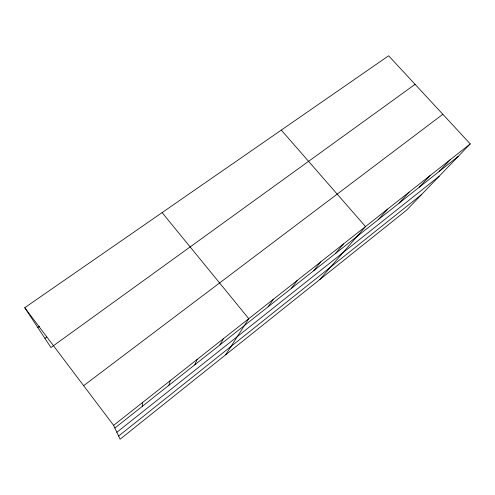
<?xml version="1.0" encoding="UTF-8"?>
<svg xmlns="http://www.w3.org/2000/svg" width="495" height="495" viewBox="0 0 495 495"><rect width="100%" height="100%" fill="white"/><g stroke="black" fill="none" stroke-linecap="round" stroke-linejoin="round"><path stroke-width="0.74" d="M142.306 406.333L142.331 402.695M168.937 385.259L170.162 380.729M194.801 364.796L197.152 359.426M219.929 344.916L223.35 338.753M225.633 354.828L248.775 318.687L162.119 212.609M268.104 306.801L273.469 299.197M291.202 288.523L297.464 280.263M313.688 270.734L320.785 261.855M335.567 253.421L343.456 243.961M319.739 279.595L365.514 226.549L281.302 130.098M378.254 219.644L387.622 209.107M399.075 203.173L409.124 192.134M419.352 187.135L430.05 175.62M439.108 171.499L450.419 159.545M470.25 143.897L406.593 210.152L120.093 439.214L113.615 425.354L24.75 307.704L388.643 55.786L470.25 143.897L113.615 425.354M118.608 436.039L421.703 194.43M116.851 432.277L439.183 176.232M114.871 428.039L458.37 156.265M83.636 385.667L442.833 114.296M415.088 84.342L50.942 347.533L24.75 307.704M44.903 338.351L46.74 337.039M37.781 327.523L39.668 326.193"/></g></svg>
